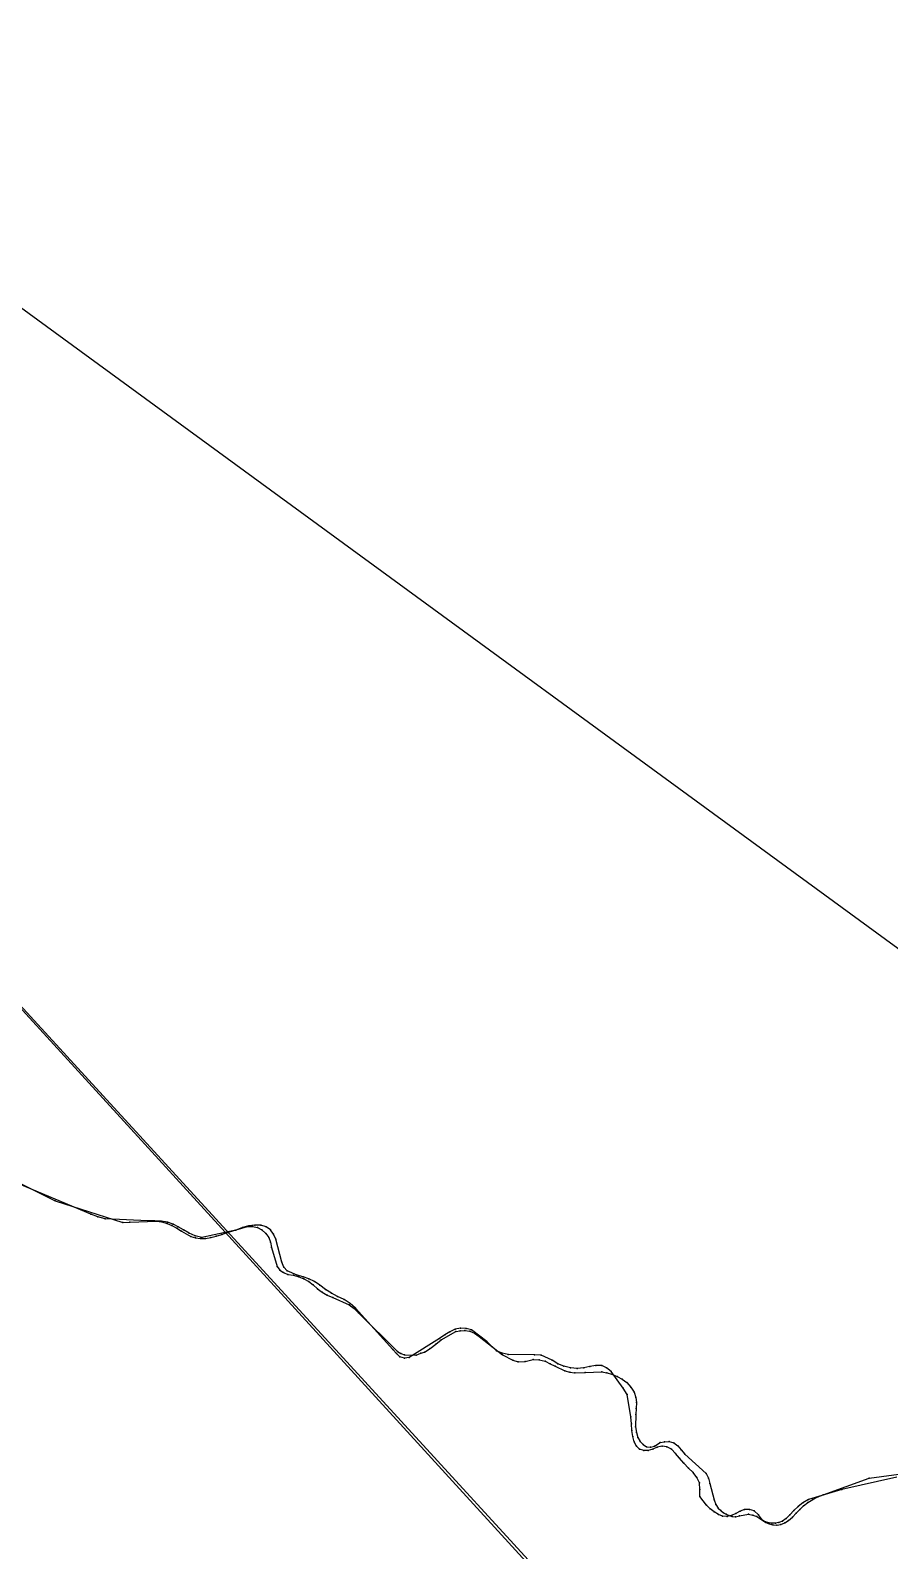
# Model space of a CAD drawing. Header units: metres. Extents: x 533996 to 558759, y 1823984 to 1869097.
# Drawn here: x 540857 to 543112, y 1849236 to 1853228 of the extents above; entities that cross this region are included whole.
import ezdxf

# ---------------------------------------------------------------- set-up
doc = ezdxf.new("R2010")
doc.units = ezdxf.units.M
doc.header["$MEASUREMENT"] = 0
doc.layers.add('Unknown Line Type', color=7, linetype='Continuous')
doc.layers.add('Unknown Point Feature', color=7, linetype='Continuous')

msp = doc.modelspace()

# ---------------------------------------------------------------- linework, layer by layer
at = {"layer": 'Unknown Line Type', "color": 4, "true_color": 0x00ffff}
for points in [[(536144.3, 1855925, 772.6), (550089.9, 1845735.2, 750.5)], [(539005.1, 1852659.7, 613), (551571.7, 1838939.3, 400.5)], [(551357.7, 1839129.4, 400), (539007.3, 1852656.4, 604.8)], [(540688.3, 1850271.2, 674.5), (540921.2, 1850154.1, 675.9), (541098.8, 1850097.7, 672.6), (541117.5, 1850098.1, 672.6), (541187.5, 1850100.9, 672.6), (541201.8, 1850098.9, 672.6), (541215.2, 1850095, 672.6), (541228.3, 1850089.5, 672.6), (541241.2, 1850082.2, 672.6), (541253.6, 1850074.5, 672.6), (541277.4, 1850061.1, 673.1), (541290, 1850057, 673.1), (541303, 1850055.1, 673.5), (541316.3, 1850055.6, 673.5), (541330.2, 1850058.1, 674), (541344.4, 1850061.2, 674), (541358.9, 1850065.8, 674.5), (541373, 1850070.9, 674.5), (541426.7, 1850086.6, 675), (541439.6, 1850086.6, 675.5), (541452.4, 1850083.9, 675.9), (541464.2, 1850077.8, 676.4), (541474.6, 1850068.7, 676.9), (541482.4, 1850058, 677.4), (541487.1, 1850045.6, 677.4), (541489.9, 1850031.9, 677.4), (541504.1, 1849981.8, 677.4), (541511.3, 1849972.6, 677.4), (541521.2, 1849966.1, 677.4), (541532.7, 1849961.1, 677.9), (541547.1, 1849959, 678.3), (541561.3, 1849955.2, 678.3), (541574.9, 1849949.8, 678.3), (541587.4, 1849942.7, 678.3), (541598.8, 1849934.1, 678.3), (541610.6, 1849923.5, 678.3), (541622.8, 1849914.4, 677.9), (541636.1, 1849906.7, 677.9), (541650.3, 1849900.9, 677.4), (541693.3, 1849881.6, 676.4), (541706.4, 1849871.8, 675.9), (541718.4, 1849860.6, 675), (541820.5, 1849758.5, 668.7), (541829.2, 1849753.5, 667.8), (541838.4, 1849749.7, 667.3), (541869.5, 1849749.4, 665.4), (541881.4, 1849754, 664.9), (541891.6, 1849756.6, 663.9), (541905.9, 1849766.7, 663), (541920.9, 1849778.1, 662), (541935.1, 1849789.7, 660.6), (541973.3, 1849811.2, 657.2), (541985.2, 1849813.4, 656.2), (541997.4, 1849813.7, 655.3), (542010, 1849812, 653.8), (542022.5, 1849806.5, 652.9), (542035, 1849798.4, 651.9), (542047.2, 1849788.9, 651), (542096.5, 1849749.7, 647.6), (542122.9, 1849736.1, 646.6), (542137.4, 1849731.9, 646.1), (542155.5, 1849732.8, 646.1), (542176.8, 1849737.9, 646.1), (542192.8, 1849736.5, 646.1), (542208.1, 1849733, 645.7), (542221.4, 1849726.7, 645.7), (542234.5, 1849720.3, 645.7), (542260, 1849708.3, 645.2), (542273, 1849704.6, 645.2), (542286.1, 1849702.7, 644.7), (542312.8, 1849703.3, 644.2), (542356.6, 1849705.4, 643.3), (542370.2, 1849702.8, 642.8), (542383.6, 1849698.9, 641.8), (542397, 1849693.3, 641.3), (542410, 1849685.9, 640.9), (542422.6, 1849677.4, 640.4), (542433.2, 1849664.8, 639.9), (542441.8, 1849651.6, 639.4), (542445.8, 1849638.3, 638.9), (542447.6, 1849624.4, 638.9), (542447.4, 1849609.3, 638.9), (542446.6, 1849593.3, 638.9), (542445.4, 1849560.8, 638.5), (542447.6, 1849546.4, 638.5), (542451.3, 1849533.1, 638), (542457.3, 1849522.5, 638), (542465.5, 1849514.6, 638), (542474.1, 1849508.8, 637.5), (542484.6, 1849507.9, 637.5), (542495.6, 1849510.4, 637.5), (542510, 1849519.5, 636.5), (542521.2, 1849521.8, 636), (542533.4, 1849522.4, 636), (542545.6, 1849518.5, 635.6), (542556.2, 1849511, 635.1), (542565.2, 1849500.2, 634.6), (542575, 1849489, 634.1), (542630.5, 1849438, 631.7), (542636.7, 1849426, 631.2), (542640.7, 1849412.2, 630.3), (542651.6, 1849369.3, 628.8), (542656.5, 1849357.3, 628.4), (542662.3, 1849347.7, 627.4), (542669.3, 1849340.8, 626.9), (542676.5, 1849335.3, 626.9), (542683.7, 1849331.2, 626.4), (542690.8, 1849327.8, 626), (542699, 1849325.5, 626), (542707.7, 1849324.4, 625.5), (542718.2, 1849327.1, 625.5), (542742, 1849331.8, 624.5), (542753.5, 1849329.3, 623.5), (542763.5, 1849325.6, 623.1), (542771.9, 1849320.2, 622.1), (542779.4, 1849314.7, 621.2), (542787.4, 1849309.8, 620.2), (542796.4, 1849306, 619.7), (542806.1, 1849303.6, 619.2), (542816.2, 1849302.8, 618.8), (542826.7, 1849304.7, 618.8), (542837, 1849309.1, 617.8), (542847.3, 1849315, 617.3), (542857.3, 1849323.7, 616.3), (542866.9, 1849334, 615.9), (542876.4, 1849344.2, 615.4), (542886.6, 1849353.8, 614.9), (542897.9, 1849362.5, 614.4), (542910.9, 1849370.2, 613.5), (542924.3, 1849376.9, 613.5), (542938.1, 1849382.7, 613.5), (543058.5, 1849426.1, 610.1), (543168.9, 1849441.1, 605.3)], [(543131.3, 1849429.1, 539.4), (542987.5, 1849396.1, 542.8), (542899.8, 1849370, 544.7), (542884.9, 1849361.6, 545.7), (542872.1, 1849351.9, 546.2), (542861, 1849341, 546.7), (542850.7, 1849329.8, 546.7), (542840.9, 1849320.6, 547.1), (542831.4, 1849313.6, 547.1), (542822, 1849309.9, 547.6), (542812.7, 1849308.1, 547.6), (542803.6, 1849307.8, 548.1), (542795.1, 1849308.9, 548.1), (542786.8, 1849311.7, 548.1), (542779, 1849315.8, 548.6), (542768.4, 1849330.2, 549), (542756.8, 1849340, 550), (542744.6, 1849343.9, 551), (542731.8, 1849343.9, 551), (542719.8, 1849339.5, 551.5), (542708.9, 1849333.5, 552.4), (542697.5, 1849328, 552.4), (542685.6, 1849325.6, 552.9), (542674, 1849326.2, 552.9), (542662.8, 1849330.3, 552.9), (542651.8, 1849337.6, 552.9), (542641.3, 1849346, 553.4), (542631.3, 1849355.4, 553.9), (542613.8, 1849378, 554.3), (542614.6, 1849396.2, 554.8), (542613.3, 1849414, 555.3), (542606.3, 1849427.9, 555.8), (542596.7, 1849441.1, 556.3), (542584.7, 1849452.5, 556.7), (542572, 1849465.2, 556.7), (542560.9, 1849478.6, 556.7), (542550.2, 1849491.2, 557.2), (542539.5, 1849501.9, 557.2), (542527.9, 1849508.6, 557.7), (542515, 1849510.2, 558.2), (542502.2, 1849507.1, 558.7), (542490.4, 1849502.6, 559.1), (542478.4, 1849499, 559.1), (542466.8, 1849498.6, 559.1), (542456.2, 1849502, 559.6), (542447.8, 1849509.9, 559.6), (542442.2, 1849521.3, 559.6), (542438.2, 1849535.2, 560.1), (542435.7, 1849551, 560.6), (542434.4, 1849568.7, 561.1), (542433.4, 1849587.4, 561.5), (542423.6, 1849645.7, 562.5), (542413.3, 1849662.2, 563), (542381.2, 1849706.1, 563.5), (542369.6, 1849715.9, 563.5), (542356.6, 1849721.6, 564), (542341.2, 1849721.7, 564), (542325.6, 1849719.3, 564.4), (542309.6, 1849716.2, 565.4), (542292.5, 1849714.3, 565.9), (542275, 1849715.7, 566.3), (542257.2, 1849719.8, 566.3), (542241.3, 1849726.6, 566.8), (542226.9, 1849736, 567.3), (542197.3, 1849749.3, 567.3), (542180.5, 1849750.1, 567.8), (542111, 1849750.9, 568.8), (542095.3, 1849754.7, 568.8), (542080.3, 1849760.1, 569.2), (542054.7, 1849784.8, 569.7), (542014.3, 1849815.4, 571.6), (542000.3, 1849819.4, 572.1), (541986.2, 1849820, 573.1), (541971.9, 1849817, 574), (541957.5, 1849810.4, 574.5), (541944.4, 1849802.1, 575), (541931.1, 1849792.7, 575), (541851.1, 1849742.6, 576.9), (541838.6, 1849741.6, 576.9), (541826.9, 1849745.1, 576.9), (541817.4, 1849753.5, 577.9), (541808.2, 1849763.9, 577.9), (541709.8, 1849872.7, 582.2), (541695.7, 1849884.9, 582.2), (541680.3, 1849895.6, 582.7), (541662.7, 1849903.2, 583.7), (541646.7, 1849912.2, 584.1), (541631.1, 1849921.3, 584.1), (541616.8, 1849932.7, 584.1), (541602.5, 1849942.6, 584.6), (541587.6, 1849949.6, 584.6), (541572.4, 1849954.6, 585.1), (541557, 1849959.2, 585.6), (541530.6, 1849970.9, 586.1), (541521.8, 1849980.6, 587), (541516.7, 1849993.2, 588), (541501.2, 1850053.4, 591.3), (541495.2, 1850066.8, 591.8), (541486.7, 1850078, 592.3), (541475.2, 1850085.9, 592.3), (541461.8, 1850090.1, 593.3), (541445.8, 1850090.2, 593.8), (541430, 1850089, 594.2), (541413.1, 1850084.2, 594.7), (541395.5, 1850077.7, 595.2), (541306.4, 1850058.3, 597.1), (541289.1, 1850062.5, 598.1), (541273.3, 1850069.6, 599), (541258.8, 1850078, 599.5), (541244.7, 1850086, 600.5), (541231, 1850093.3, 601.4), (541216.5, 1850098, 601.9), (541200.3, 1850100.7, 602.4), (541182.8, 1850101.8, 602.9), (541164.7, 1850101.8, 603.4), (541052.8, 1850107.4, 606.7), (541034, 1850112.5, 607.2), (541015, 1850118.9, 607.7), (540810.9, 1850205, 611.1)]]:
    msp.add_polyline3d(points, dxfattribs=at)
at = {"layer": 'Unknown Point Feature'}
for p in [(540921.2, 1850154.1, 675.9), (541015, 1850118.9, 607.7), (541034, 1850112.5, 607.2), (541052.8, 1850107.4, 606.7), (541098.8, 1850097.7, 672.6), (541117.5, 1850098.1, 672.6), (541164.7, 1850101.8, 603.4), (541182.8, 1850101.8, 602.9), (541187.5, 1850100.9, 672.6), (541200.3, 1850100.7, 602.4), (541201.8, 1850098.9, 672.6), (541215.2, 1850095, 672.6), (541216.5, 1850098, 601.9), (541228.3, 1850089.5, 672.6), (541231, 1850093.3, 601.4), (541241.2, 1850082.2, 672.6), (541244.7, 1850086, 600.5), (541253.6, 1850074.5, 672.6), (541258.8, 1850078, 599.5), (541273.3, 1850069.6, 599), (541373, 1850070.9, 674.5), (541395.5, 1850077.7, 595.2), (541413.1, 1850084.2, 594.7), (541426.7, 1850086.6, 675), (541430, 1850089, 594.2), (541439.6, 1850086.6, 675.5), (541445.8, 1850090.2, 593.8), (541452.4, 1850083.9, 675.9), (541461.8, 1850090.1, 593.3), (541464.2, 1850077.8, 676.4), (541474.6, 1850068.7, 676.9), (541475.2, 1850085.9, 592.3), (541486.7, 1850078, 592.3), (541277.4, 1850061.1, 673.1), (541289.1, 1850062.5, 598.1), (541290, 1850057, 673.1), (541303, 1850055.1, 673.5), (541306.4, 1850058.3, 597.1), (541316.3, 1850055.6, 673.5), (541330.2, 1850058.1, 674), (541344.4, 1850061.2, 674), (541358.9, 1850065.8, 674.5), (541482.4, 1850058, 677.4), (541487.1, 1850045.6, 677.4), (541489.9, 1850031.9, 677.4), (541495.2, 1850066.8, 591.8), (541501.2, 1850053.4, 591.3), (541516.7, 1849993.2, 588), (541504.1, 1849981.8, 677.4), (541511.3, 1849972.6, 677.4), (541521.2, 1849966.1, 677.4), (541521.8, 1849980.6, 587), (541530.6, 1849970.9, 586.1), (541532.7, 1849961.1, 677.9), (541547.1, 1849959, 678.3), (541557, 1849959.2, 585.6), (541561.3, 1849955.2, 678.3), (541572.4, 1849954.6, 585.1), (541574.9, 1849949.8, 678.3), (541587.6, 1849949.6, 584.6), (541587.4, 1849942.7, 678.3), (541598.8, 1849934.1, 678.3), (541602.5, 1849942.6, 584.6), (541610.6, 1849923.5, 678.3), (541616.8, 1849932.7, 584.1), (541622.8, 1849914.4, 677.9), (541631.1, 1849921.3, 584.1), (541646.7, 1849912.2, 584.1), (541636.1, 1849906.7, 677.9), (541650.3, 1849900.9, 677.4), (541662.7, 1849903.2, 583.7), (541680.3, 1849895.6, 582.7), (541693.3, 1849881.6, 676.4), (541695.7, 1849884.9, 582.2), (541706.4, 1849871.8, 675.9), (541709.8, 1849872.7, 582.2), (541718.4, 1849860.6, 675), (541931.1, 1849792.7, 575), (541935.1, 1849789.7, 660.6), (541944.4, 1849802.1, 575), (541957.5, 1849810.4, 574.5), (541971.9, 1849817, 574), (541973.3, 1849811.2, 657.2), (541985.2, 1849813.4, 656.2), (541986.2, 1849820, 573.1), (541997.4, 1849813.7, 655.3), (542000.3, 1849819.4, 572.1), (542010, 1849812, 653.8), (542014.3, 1849815.4, 571.6), (542022.5, 1849806.5, 652.9), (542035, 1849798.4, 651.9), (541808.2, 1849763.9, 577.9), (541817.4, 1849753.5, 577.9), (541820.5, 1849758.5, 668.7), (541829.2, 1849753.5, 667.8), (541838.4, 1849749.7, 667.3), (541869.5, 1849749.4, 665.4), (541881.4, 1849754, 664.9), (541891.6, 1849756.6, 663.9), (541905.9, 1849766.7, 663), (541920.9, 1849778.1, 662), (542047.2, 1849788.9, 651), (542054.7, 1849784.8, 569.7), (542080.3, 1849760.1, 569.2), (542095.3, 1849754.7, 568.8), (542096.5, 1849749.7, 647.6), (542111, 1849750.9, 568.8), (542180.5, 1849750.1, 567.8), (542197.3, 1849749.3, 567.3), (541826.9, 1849745.1, 576.9), (541838.6, 1849741.6, 576.9), (541851.1, 1849742.6, 576.9), (542122.9, 1849736.1, 646.6), (542137.4, 1849731.9, 646.1), (542155.5, 1849732.8, 646.1), (542176.8, 1849737.9, 646.1), (542192.8, 1849736.5, 646.1), (542208.1, 1849733, 645.7), (542221.4, 1849726.7, 645.7), (542226.9, 1849736, 567.3), (542234.5, 1849720.3, 645.7), (542241.3, 1849726.6, 566.8), (542257.2, 1849719.8, 566.3), (542275, 1849715.7, 566.3), (542292.5, 1849714.3, 565.9), (542309.6, 1849716.2, 565.4), (542325.6, 1849719.3, 564.4), (542341.2, 1849721.7, 564), (542356.6, 1849721.6, 564), (542369.6, 1849715.9, 563.5), (542260, 1849708.3, 645.2), (542273, 1849704.6, 645.2), (542286.1, 1849702.7, 644.7), (542312.8, 1849703.3, 644.2), (542356.6, 1849705.4, 643.3), (542370.2, 1849702.8, 642.8), (542381.2, 1849706.1, 563.5), (542383.6, 1849698.9, 641.8), (542397, 1849693.3, 641.3), (542410, 1849685.9, 640.9), (542422.6, 1849677.4, 640.4), (542413.3, 1849662.2, 563), (542423.6, 1849645.7, 562.5), (542433.2, 1849664.8, 639.9), (542441.8, 1849651.6, 639.4), (542445.8, 1849638.3, 638.9), (542446.6, 1849593.3, 638.9), (542447.4, 1849609.3, 638.9), (542447.6, 1849624.4, 638.9), (542433.4, 1849587.4, 561.5), (542434.4, 1849568.7, 561.1), (542435.7, 1849551, 560.6), (542445.4, 1849560.8, 638.5), (542438.2, 1849535.2, 560.1), (542442.2, 1849521.3, 559.6), (542447.6, 1849546.4, 638.5), (542447.8, 1849509.9, 559.6), (542451.3, 1849533.1, 638), (542457.3, 1849522.5, 638), (542465.5, 1849514.6, 638), (542495.6, 1849510.4, 637.5), (542510, 1849519.5, 636.5), (542515, 1849510.2, 558.2), (542521.2, 1849521.8, 636), (542533.4, 1849522.4, 636), (542545.6, 1849518.5, 635.6), (542556.2, 1849511, 635.1), (542456.2, 1849502, 559.6), (542466.8, 1849498.6, 559.1), (542474.1, 1849508.8, 637.5), (542478.4, 1849499, 559.1), (542484.6, 1849507.9, 637.5), (542490.4, 1849502.6, 559.1), (542502.2, 1849507.1, 558.7), (542527.9, 1849508.6, 557.7), (542539.5, 1849501.9, 557.2), (542550.2, 1849491.2, 557.2), (542560.9, 1849478.6, 556.7), (542565.2, 1849500.2, 634.6), (542575, 1849489, 634.1), (542572, 1849465.2, 556.7), (542584.7, 1849452.5, 556.7), (542596.7, 1849441.1, 556.3), (542630.5, 1849438, 631.7), (542606.3, 1849427.9, 555.8), (542613.3, 1849414, 555.3), (542614.6, 1849396.2, 554.8), (542636.7, 1849426, 631.2), (542640.7, 1849412.2, 630.3), (542987.5, 1849396.1, 542.8), (543058.5, 1849426.1, 610.1), (542613.8, 1849378, 554.3), (542631.3, 1849355.4, 553.9), (542651.6, 1849369.3, 628.8), (542656.5, 1849357.3, 628.4), (542872.1, 1849351.9, 546.2), (542884.9, 1849361.6, 545.7), (542886.6, 1849353.8, 614.9), (542897.9, 1849362.5, 614.4), (542899.8, 1849370, 544.7), (542910.9, 1849370.2, 613.5), (542924.3, 1849376.9, 613.5), (542938.1, 1849382.7, 613.5), (542641.3, 1849346, 553.4), (542651.8, 1849337.6, 552.9), (542662.3, 1849347.7, 627.4), (542662.8, 1849330.3, 552.9), (542669.3, 1849340.8, 626.9), (542674, 1849326.2, 552.9), (542676.5, 1849335.3, 626.9), (542683.7, 1849331.2, 626.4), (542685.6, 1849325.6, 552.9), (542690.8, 1849327.8, 626), (542697.5, 1849328, 552.4), (542699, 1849325.5, 626), (542707.7, 1849324.4, 625.5), (542708.9, 1849333.5, 552.4), (542718.2, 1849327.1, 625.5), (542719.8, 1849339.5, 551.5), (542731.8, 1849343.9, 551), (542742, 1849331.8, 624.5), (542744.6, 1849343.9, 551), (542753.5, 1849329.3, 623.5), (542756.8, 1849340, 550), (542763.5, 1849325.6, 623.1), (542768.4, 1849330.2, 549), (542771.9, 1849320.2, 622.1), (542779, 1849315.8, 548.6), (542779.4, 1849314.7, 621.2), (542786.8, 1849311.7, 548.1), (542831.4, 1849313.6, 547.1), (542840.9, 1849320.6, 547.1), (542847.3, 1849315, 617.3), (542850.7, 1849329.8, 546.7), (542857.3, 1849323.7, 616.3), (542861, 1849341, 546.7), (542866.9, 1849334, 615.9), (542876.4, 1849344.2, 615.4), (542787.4, 1849309.8, 620.2), (542795.1, 1849308.9, 548.1), (542796.4, 1849306, 619.7), (542803.6, 1849307.8, 548.1), (542806.1, 1849303.6, 619.2), (542812.7, 1849308.1, 547.6), (542816.2, 1849302.8, 618.8), (542822, 1849309.9, 547.6), (542826.7, 1849304.7, 618.8), (542837, 1849309.1, 617.8)]:
    msp.add_point(p, dxfattribs=at)

doc.saveas('drawing.dxf')
